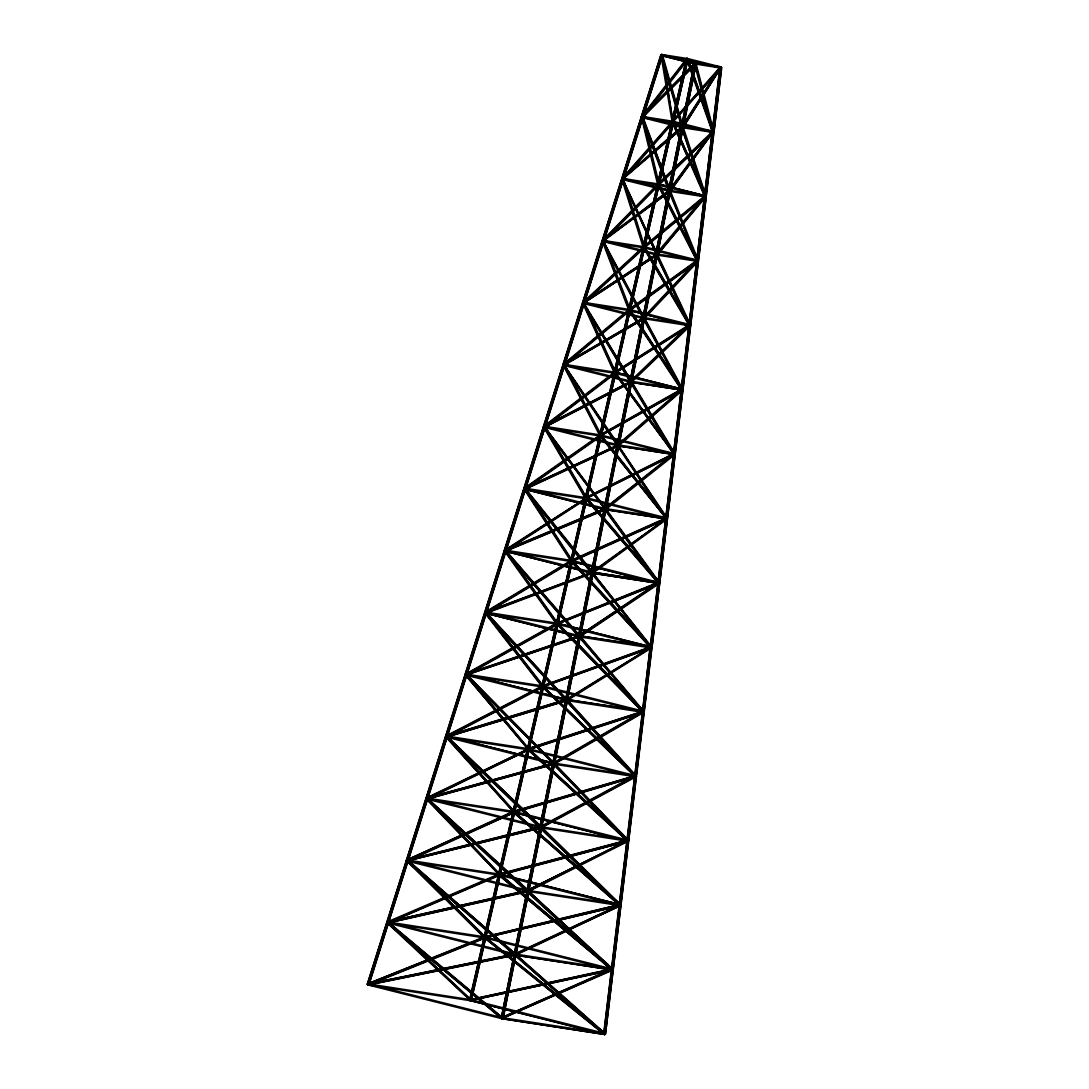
<?xml version="1.0" encoding="UTF-8"?>
<svg xmlns="http://www.w3.org/2000/svg" width="1089" height="1089" viewBox="0 0 1089 1089"><rect width="100%" height="100%" fill="white"/><g stroke="black" fill="none" stroke-linecap="round" stroke-linejoin="round"><path stroke-width="1.5" d="M603.864 1032.113L611.215 970.993M611.419 969.333L619.165 904.905M619.369 903.257L626.91 840.477M627.114 838.829L634.465 777.696M634.873 774.388L642.224 713.268M642.619 709.96L649.97 648.84M650.364 645.532L657.729 584.398M657.919 582.751L665.474 519.97M665.869 516.676L673.22 455.542M680.979 391.114L673.424 453.895L675.044 454.072M688.724 326.686L681.374 387.807L629.565 309.589L628.843 310.283L681.428 389.916L682.749 389.304L682.027 389.998M689.323 321.731L696.484 262.258M697.273 255.643L704.039 199.478M711.784 135.036L704.433 196.17L706.257 196.469L696.511 275.653M634.683 777.818L603.878 1033.883L605.484 1034.074L721.762 67.613L719.938 67.314L712.397 131.864L714.003 132.041L721.354 69.138M642.428 713.39L634.887 776.171L636.493 776.348L634.669 776.049M642.837 710.082L650.174 647.179M650.582 645.654L719.938 67.314M636.275 776.226L605.484 1034.074M636.48 774.578L643.83 713.445M644.239 710.137L651.59 649.017M696.102 278.947L651.998 647.492L650.378 647.302M706.244 194.7L713.594 133.566M630.313 379.966L694.333 63.38L696.17 63.679L503.118 1018.351L501.28 1018.052L527.267 890.734L528.859 891.061L516.077 953.106M527.362 889.128L540.144 827.082L541.723 827.422L528.941 889.454M540.226 825.476L552.763 763.471L554.355 763.797M553.103 761.837L565.64 699.819L567.464 700.132L554.682 762.164L642.878 711.158L643.79 712.369L554.138 764.219L554.083 763.239L643.735 711.376M565.967 698.185L604.245 508.89L605.838 509.216M604.572 507.256L617.123 445.251L618.702 445.578M617.449 443.618L629.987 381.599L631.579 381.94M515.41 956.36L503.118 1018.351M541.818 825.816L554.029 765.431M567.56 698.525L579.77 638.14M580.423 634.873L592.634 574.502M593.301 571.235L605.511 510.85M606.165 507.597L618.375 447.211L665.896 518.786L667.271 518.16L563.381 364.339L563.585 365.196M619.042 443.944L631.239 383.559M632.233 378.673L644.116 319.921M644.77 316.654L656.98 256.283M657.647 253.016L669.858 192.63M682.721 128.992L670.429 190.97L668.592 190.67M683.388 125.725L696.17 63.679M502.642 1017.725L502.505 1018.828L367.592 984.837L367.81 983.775L485.354 936.989L485.367 937.997L371.662 983.775M368.518 984.007L368.545 985.028L367.728 984.81L367.701 983.789L368.327 984.987L368.654 983.993M389.576 923.145L502.791 1017.793L501.621 1018.596L387.112 922.859L387.616 921.947L470.707 1000.709L590.061 1030.779M407.708 860.024L407.477 861.072M483.108 936.567L406.619 860.868L407.191 859.997L485.149 937.969L485.599 937.03L412.704 864.87M426.534 797.91L426.412 799.027L541.124 827.899L541.342 826.837L635.99 775.804L636.03 776.797L541.26 827.871L407.027 860.977L406.891 859.929L513.423 811.291L514.294 812.517L409.246 860.405M427.147 799.176L426.779 798.046L426.248 798.931L610.453 968.693M446.858 736.11L445.809 736.967L620.254 905.626L620.73 904.7L541.464 826.905L446.354 736.096M446.721 737.226L446.953 736.164M565.341 699.084L465.779 674.064L465.561 675.112L528.505 749.722L466.405 676.269M466.296 675.262L466.528 674.214M485.258 612.045L485.136 613.161L578.994 636.806L579.212 635.758L651.617 646.907L651.385 647.969L579.729 636.956L579.852 635.853L485.258 612.045L486.034 613.27L592.702 573.25L659.144 583.541L659.362 582.479L592.089 572.106L591.858 573.168L504.602 551.143L504.833 550.095L505.623 551.306M486.102 612.263L485.871 613.311L542.962 686.982L543.438 686.084L486.238 612.345L484.891 613.025L485.381 612.127M504.956 550.176L504.466 551.061L505.813 550.394L557.908 623.357L557.405 624.228L505.105 550.258L504.506 551.075L556.547 624.011M525.211 489.342L524.503 488.199L524.285 489.247L605.47 509.679L666.89 519.099L667.121 518.051L605.702 508.617L605.47 509.679L604.667 508.468L504.711 550.176L504.806 551.102M618.198 444.938L524.272 488.226L525.157 489.315L525.252 488.348L524.068 489.111L651.236 647.873L651.753 647.002L592.144 572.147M543.86 427.296L543.983 426.18L618.566 444.979L618.334 446.027L543.751 427.228L544.5 427.392M631.048 381.3L543.833 426.275L544.146 427.256L544.827 426.398M564.293 364.379L563.435 365.332L631.212 382.389L631.443 381.327L563.558 364.23L564.075 365.428M564.17 365.496L564.401 364.434M690.372 324.767L643.572 317.525L643.34 318.587L582.901 303.327L583.132 302.266L644.307 317.689L644.075 318.737L690.14 325.815L689.541 324.549M583.745 303.532L583.963 302.483M697.287 260.121L698.131 260.325L656.436 253.887L656.204 254.935L602.476 241.363L602.707 240.315L657.171 254.036L656.953 255.098L697.899 261.387L698.022 260.271M603.32 241.581L603.537 240.533M622.894 179.631L623.112 178.569M642.469 117.666L642.687 116.618M687.853 58.588L661.431 54.45L661.2 55.498L693.87 63.706M721.149 68.09L694.728 63.952L694.945 62.903L721.286 66.987L721.149 68.09L686.791 59.432L687.023 58.384L721.381 67.042L695.789 63.108L695.558 64.156L661.295 55.566L661.527 54.504M662.044 55.716L662.262 54.668M610.303 969.264L470.121 999.552L470.053 1000.614L609.404 970.775M484.51 937.86L484.646 936.758M391.223 921.743L499.837 875.257L499.102 874.018L625.821 840.477M459.708 751.083L513.668 811.332L513.423 812.38L618.239 904.346M429.052 798.387L514.389 811.482L514.171 812.544L427.977 799.217M528.015 748.538L527.784 749.586L633.526 776.266M527.879 749.64L528.111 748.592L633.757 775.205L567.029 701.575M592.593 573.318L592.824 572.269L504.833 550.095L504.711 551.197L571.984 561.57L572.215 560.522L506.494 550.353M585.828 497.564L585.61 498.626L666.155 518.949L666.386 517.901M585.705 498.68L585.936 497.619L665.379 517.588M681.66 390.093L681.877 389.032L614.741 372.084L614.509 373.146L680.666 389.78M614.618 373.2L614.849 372.139M629.074 310.46L629.197 309.344L688.643 324.291M643.531 247.707L643.749 246.659M657.987 184.967L658.11 183.864L704.161 195.435M686.887 59.487L687.118 58.438M687.758 58.534L687.635 59.65L661.295 55.566M695.463 64.101L695.694 63.053L661.431 54.45M668.333 189.935L622.282 178.365L622.05 179.413L669.817 191.446L670.048 190.398L705.876 195.897L705.645 196.959L669.082 191.296L669.204 190.18L622.377 178.419L621.86 179.222L643.231 247.475L644.688 246.999L623.316 178.759L621.86 179.222L622.595 178.637L656.653 252.675M643.476 116.659L673.41 121.328L673.179 122.39L641.72 117.517L641.857 116.4L682.177 126.596L681.945 127.644L713.404 132.518L713.622 131.47L682.912 126.746L682.694 127.808L641.625 117.462M669.082 191.296L669.313 190.248M643.245 318.533L643.463 317.471M630.599 381.123L630.477 382.225L682.395 390.243L682.626 389.195L630.694 381.177M617.831 444.816L674.867 453.623L674.649 454.671L617.599 445.877L617.722 444.761L618.47 445.946L682.599 390.175L682.449 389.263L681.578 389.045L618.797 443.713M604.735 509.516L604.858 508.413L524.408 488.131L524.177 489.192L525.402 488.444L572.365 560.617L571.004 561.257L524.952 490.499L506.303 549.319M504.506 551.075L578.79 636.684L579.117 635.704L579.824 636.888L659.308 583.5L658.355 582.316L659.267 583.473M633.771 775.395L542.172 686.805L484.891 613.025L486.184 612.317L567.178 699.601L636.235 775.844L635.745 776.756L565.899 700.322L651.481 646.948L651.549 647.928L567.029 700.567L446.191 737.062L446.027 736.028L566.157 699.41L651.481 646.948M566.348 699.397L566.117 700.458L643.64 712.397L643.871 711.348L567.083 699.56L465.684 673.996M446.613 737.158L445.755 736.94L553.988 764.247L554.219 763.198L553.375 762.981L553.253 764.097L635.881 776.825L636.017 775.722L553.471 763.049L446.218 736.014M554.206 765.199L627.999 841.184L628.476 840.272L554.328 763.266L466.609 674.254L465.384 675.017L566.865 700.608L567.083 699.56M527.294 889.373L427.446 798.155L426.194 798.904L426.643 797.965L540.607 826.687L540.375 827.735L628.135 841.253L627.523 840M407.068 859.915L406.619 860.868L514.484 954.944L515.342 954.073M514.634 955.026L514.866 953.978L612.862 969.06L612.508 970.054L515.383 955.189L515.601 954.127L387.385 921.825L387.044 922.819L470.707 1000.709L471.142 999.756L399.459 932.524M604.626 1034.414L501.675 1018.623L501.893 1017.562M720.414 67.94L720.537 66.824M683.701 125.072L712.655 132.368L712.791 131.252L683.701 126.787M712.655 132.368L712.887 131.32M704.91 196.796L705.046 195.693M697.382 260.176L697.164 261.224L643.422 247.652L704.188 197.014M689.636 324.604L689.405 325.665L628.966 310.392L630.027 310.501L628.979 309.426L564.619 363.236M690.276 324.699L690.045 325.761L689.133 325.434L643.286 247.516L644.511 247.734L699.356 202.241M682.299 390.189L682.517 389.141M673.9 454.521L674.132 453.473L600.393 434.879L600.162 435.94L672.907 454.208M658.396 583.377L658.627 582.329L571.371 560.304L571.249 561.42L656.762 582.969L556.792 623.126L648.227 646.022M650.882 646.757L650.65 647.805L567.6 699.465M530.561 889.781L627.414 841.021L627.618 840.055L555.866 765.499M619.641 905.531L619.872 904.483L541.846 827.871M620.607 904.632L528.478 890.489L528.247 891.537L406.742 860.923L406.959 859.861L527.743 890.339L527.512 891.387L620.39 905.694L620.512 904.578L516.159 953.229M612.753 969.087L612.753 970.108L501.784 1018.596L501.77 1017.589L612.753 969.087L612.631 970.122L527.307 891.278L527.879 890.407L612.971 969.128L612.372 969.986M604.136 1034.4L604.368 1033.338L516.145 955.094M604.885 1034.55L605.103 1033.502L502.002 1017.616L501.77 1018.678L604.885 1034.55L469.958 1000.546M469.604 999.825L483.679 938.732M484.442 935.437L498.517 874.344M498.898 872.697L512.592 813.252M513.355 809.957L527.43 748.864M527.811 747.217L541.505 687.772M542.268 684.477L555.962 625.032M556.724 621.724L570.418 562.292M571.181 558.984L584.875 499.552M585.637 496.244L599.331 436.812M600.093 433.504L613.788 374.072M628.244 311.331L614.169 372.411L615.748 372.751M643.83 243.637L657.157 185.838M670.851 126.406L657.525 184.191L659.117 184.531M673.125 116.496L675.793 104.939M676.555 101.645L686.438 58.711L688.03 59.037L471.374 1000.437L469.795 1000.097L513.15 811.877L514.743 812.203M513.532 810.23L556.139 625.304M556.901 621.996L570.799 560.644M571.357 559.256L585.052 499.824M587.025 498.503L585.433 498.163L599.889 435.423L601.291 435.491M600.27 433.776L628.421 311.604M686.438 58.711L628.802 309.943L630.395 310.283M471.578 998.504L472.34 995.21M473.102 991.902L484.891 940.719M485.653 937.425L499.728 876.332M500.491 873.024L514.185 813.592M514.947 810.284L523.7 772.305M524.449 769.011L528.641 750.852M529.023 749.191L543.098 688.112M543.86 684.804L557.554 625.358M558.317 622.064L572.011 562.618M572.392 560.971L586.467 499.878M587.597 494.923L596.731 455.297M597.493 452.003L600.924 437.138M601.673 433.844L615.367 374.398M616.129 371.104L629.823 311.658M630.204 310.011L643.898 250.565M645.423 243.963L657.974 189.472M659.498 182.87L661.785 172.974M662.548 169.666L672.811 125.085M674.717 116.836L676.242 110.22M677.004 106.926L684.232 75.549M684.981 72.255L688.03 59.037M369.008 984.715L367.238 984.102L660.846 54.777L662.616 55.389L408.647 859.207M367.456 984.225L661.064 54.899M388.365 922.628L368.79 984.592L367.238 984.102M388.868 921.049L407.939 860.678M408.443 859.085L427.011 800.32M428.018 797.134L446.585 738.356M447.593 735.184L466.16 676.405M467.167 673.22L485.735 614.441M486.742 611.269L505.31 552.491M525.878 487.355L544.459 428.576L585.446 498.503L657.116 581.975L605.484 510.727M545.453 425.404L564.034 366.625M565.028 363.454L583.609 304.675M584.602 301.49L603.17 242.711M604.177 239.539L622.255 182.353M624.759 174.403L641.829 120.389M644.334 112.453L661.391 58.438M369.498 983.122L388.582 922.751L386.813 922.152M389.072 921.171L408.144 860.8L406.388 860.201M388.337 922.084L387.044 922.819M469.849 1000.492L470.285 999.552L413.439 946.218M407.912 860.133L406.619 860.868L512.606 952.848M514.444 954.917L515.71 954.182L605.212 1033.543L604.763 1034.496L598.242 1032.848M515.696 956.033L604.763 1034.496L515.26 955.135L515.71 954.182L407.191 859.997M427.364 800.129L499.606 875.216L500.055 874.29L434.525 805.547M528.124 891.483L528.587 890.543M446.885 738.192L514.062 812.476L514.525 811.55L456.073 746.278M540.634 826.701L540.171 827.626L620.254 905.626M541.464 826.905L540.212 827.654L540.757 826.769M466.65 674.282L465.33 674.976L553.852 764.179L627.999 841.184L628.258 840.15L529.009 889.536M528.124 748.606L527.648 749.518L625.998 839.878M553.852 764.179L554.328 763.266L553.511 763.062M566.716 700.526L567.206 699.628L566.389 699.424M501.621 1018.596L502.791 1017.793M578.763 636.67L580.083 635.99L643.994 711.43L643.49 712.315L579.838 637.95M581.485 1014.417L484.904 936.894L484.374 937.792L604.014 1034.319L605.144 1033.515M514.484 954.944L515.002 954.046M524.53 488.226L524.027 489.084L524.898 489.301M571.507 560.399L571.004 561.257L649.316 646.444L557.024 623.112M601.223 959.273L612.903 969.087L611.759 969.891L516.213 955.23M514.444 811.509L513.273 812.299L514.171 812.544L467.127 833.439M620.117 905.544L620.662 904.66L619.9 904.483M585.964 497.673L585.446 498.503L586.304 498.721L586.835 497.891L544.976 426.507L543.602 427.119L544.119 426.289L544.799 427.378M658.968 583.432L605.293 509.57L605.838 508.726L659.512 582.588L658.164 583.228L659.458 582.547M683.007 125.984L720.237 67.001L624.242 175.955M685.417 316.246L690.508 324.903L689.174 325.461L621.873 179.236L682.926 127.644L721.136 67.219L720.237 67.001L681.782 126.719L622.037 178.528L622.554 179.386L681.66 128.747M682.994 127.631L721.136 67.219M528.9 748.769L528.342 749.64M627.237 841.021L628.421 840.232L627.863 841.103M554.301 763.239L553.743 764.097M563.694 364.352L563.163 365.155L599.889 435.75L666.563 518.895M657.797 506.276L601.223 435.124L599.957 435.791L601.291 435.164L564.565 364.556L563.163 365.155L563.843 364.434L617.762 443.699M630.068 769.909L542.758 685.947L542.172 686.805L542.962 686.982M635.595 776.675L635.568 775.722M666.713 518.99L618.157 445.918L618.715 445.088M484.945 613.053L565.926 700.336L567.178 699.601M583.867 302.429L582.724 303.178L584.14 302.619L615.761 372.438L615.217 373.214L614.346 372.996L614.89 372.22L590.837 319.104M578.79 636.684L580.056 635.976L579.579 636.874L643.49 712.315M579.457 636.793L580.056 635.976L505.772 550.367M583.173 303.232L582.901 302.374L631.579 381.463L675.03 453.745L674.459 454.549L630.79 381.245M669.926 188.996L712.505 131.401L713.39 131.619L670.103 191.31L602.312 241.214L603.442 240.465M670.198 189.745L712.505 131.401L657.838 184.014L603.633 239.226M670.103 191.31L713.39 131.619M572.297 560.576L571.072 561.311L634.969 630.259M650.473 647.696L651.698 646.975M643.681 316.355L603.02 240.56L602.312 241.214L603.728 240.683L630.218 309.712L629.66 310.447L628.789 310.229L629.347 309.507M591.654 573.032L592.933 572.338L592.443 573.222L651.236 647.873M644.634 112.616L686.723 58.547L688.03 58.833L708.762 117.449M642.333 116.782L687.499 58.752L687.935 59.473L642.769 117.503L641.557 116.577L641.993 117.299M650.201 106.749L668.673 83.009M670.729 80.368L687.159 59.269L686.723 58.547M628.789 310.229L602.299 241.2L643.082 318.383L644.47 317.825L682.789 389.331L682.19 390.093L644.674 321.364M604.817 507.365L544.269 426.371L543.629 427.147L605.185 509.475M604.504 509.366L605.824 508.713M657.157 252.662L704.774 195.816L705.658 196.02L705.903 196.837L657.212 254.976L583.35 303.327L582.942 302.388L656.735 254.036M583.35 303.327L657.143 254.976L705.658 196.02M665.951 518.813L667.217 518.133M656.735 254.921L657.361 254.213L690.549 324.93L689.922 325.638L655.932 254.717L657.361 254.213L622.037 178.528M622.377 179.277L621.996 178.501L622.785 178.705L673.07 121.464L673.451 122.24L624.283 178.215M626.856 174.186L670.429 124.582M720.959 67.123L720.251 67.001L721.449 67.913L720.959 67.123L672.172 121.982L704.651 196.537L706.04 196.102M673.07 121.464L672.281 121.26L672.757 122.091L720.741 67.79M719.216 70.431L672.757 122.091M618.021 444.979L617.368 445.714L563.19 365.169L563.871 365.278M642.006 116.618L641.421 117.244L657.688 184.694L658.573 184.912L659.144 184.286L642.891 116.836L641.584 116.591L694.687 63.094L695.994 63.366L713.84 131.728L712.356 132.055L695.354 66.946M644.375 316.355L697.042 260.217L698.117 261.265L697.763 260.339M646.88 314.762L696.116 262.286L629.333 310.379L628.979 309.453L697.069 260.23M644.103 317.797L697.926 260.434L698.144 261.278L644.32 318.641L643.231 317.58L643.449 318.424M667.081 442.883L615.094 372.302L614.4 373.037L674.459 454.549M674.295 454.453L674.989 453.718L673.696 454.358L631.076 383.491M630.722 380.02L583.432 302.497L582.751 303.205L630.218 382.048L630.899 381.354M670.239 190.602L642.183 116.714L641.435 117.244L668.796 191.024L670.239 190.589L698.321 260.516L697.668 261.183L669.422 192.603M602.775 241.254L602.448 240.438L603.238 240.642L658.641 184.191L658.981 185.007L604.749 240.261M643.327 115.488L694.061 64.36M695.994 63.366L694.51 63.693L695.83 63.965L641.435 117.244L642.891 116.836L669.068 187.471M693.462 66.347L642.728 117.476L641.584 116.591M697.491 261.088L698.28 260.502L696.906 261.006L657.729 184.749L704.719 139.705M709.579 135.036L712.015 132.695M657.729 184.749L713.663 132.368M711.24 134.709L658.995 184.98L657.838 184.014L659.104 184.245L666.781 199.192M631.579 380.047L689.31 324.631L690.344 325.72L690.181 324.849L631.239 381.422L630.368 381.204L630.558 382.089M690.018 324.753L690.344 325.72L631.429 382.307L631.239 381.422M681.646 127.372L705.4 196.728L706.08 196.115L683.116 126.977L681.646 127.345L660.996 55.253L661.581 54.695L662.48 54.913L682.204 123.792M661.881 55.471L662.48 54.913L660.996 55.253L661.881 55.471L673.029 122.145L672.131 121.927L661.554 58.588M673.029 122.145L664.14 64.918M643.082 318.383L644.47 317.838M584.126 301.231L643.422 246.699L704.801 195.816L705.89 196.823M585.215 302.306L644.497 247.775L644.212 246.904L584.929 301.435L655.333 254.976M585.651 300.959L588.114 298.685M591.831 295.282L643.708 247.571M617.681 445.741L617.517 444.829L618.389 445.047L682.449 389.263M618.96 444.625L680.462 391.074M623.888 177.507L681.142 127.889M689.759 325.543L690.508 324.903M565.422 363.44L629.782 309.63M571.303 358.744L627.931 311.4M565.667 364.339L630.027 310.528M703.889 197.79L643.817 247.625L643.408 246.74L644.634 246.958L682.857 311.903M605.988 507.406L673.832 453.473L674.704 453.691L674.84 454.617L605.661 509.611L505.568 551.279L505.323 550.258M605.525 508.686L604.98 509.502L604.735 508.495L674.704 453.691M545.113 425.227L614.536 372.152L689.337 324.645M545.916 425.431L615.353 372.356L615.557 373.282L546.134 426.357M550.666 422.069L613.42 374.099M668.673 192.331L602.952 241.35L602.489 240.451L668.986 190.33L669.449 191.228M604.436 239.512L668.224 191.433M593.151 571.112L666.958 518.105L667.081 519.058L592.784 573.263L592.661 572.324L666.958 518.105M594.621 571.085L666.209 518.84M668.796 191.024L669.531 190.493M629.673 309.575L647.37 296.766M650.092 294.806L695.041 262.313M631.389 309.507L692.672 265.212M525.606 487.219L600.093 434.892L680.121 389.903M526.409 487.436L600.91 435.096L601.087 436.036L526.586 488.376M529.921 485.258L598.896 436.798M579.035 636.711L578.94 635.745L656.966 583.255M578.94 635.745L659.213 582.533M580.437 635.772L658.45 583.282M506.086 549.224L586.467 497.823L586.617 498.789L507.038 550.381M506.889 549.428L586.467 497.823M506.235 550.176L584.385 499.497M616.646 371.403L634.982 359.738M637.814 357.941L687.2 326.55M688.248 326.496L614.863 373.146L663.419 439.548M683.279 330.198L614.863 373.146L614.55 372.193L615.353 372.356M486.524 611.228L571.208 560.359L666.141 517.915L667.04 519.031M487.341 611.433L572.024 560.563L572.147 561.529L487.477 612.413M486.66 612.195L571.344 561.325L664.835 519.616M642.796 319.485L563.748 365.291L563.381 364.339L643.885 317.675M565.436 363.576L642.442 318.519M563.748 365.291L644.252 318.628M556.22 762.3L641.462 712.996M600.788 435.028L680.802 390.012M600.107 434.919L600.393 435.899L680.407 390.883M676.65 393.483L600.393 435.899M467.004 673.22L555.295 623.915M467.821 673.424L557.582 623.289L557.691 624.283L467.93 674.404M470.053 672.553L555.404 624.895M541.846 825.857L633.648 776.389M543.37 826.061L633.689 777.383M692.223 75.046L686.615 59.201L687.472 58.752L713.799 131.701M688.03 58.833L686.615 59.201M693.339 78.204L712.383 132.068L713.241 131.633M545.916 425.595L629.551 382.076M544.146 427.256L631.361 382.293M544.745 427.351L629.864 383.069M649.071 647.342L542.349 685.852L445.973 735.987L446.789 736.191L446.191 737.062M448.287 735.415L543.139 686.029L543.22 687.023L448.369 736.409M447.552 736.205L452.071 733.85M455.079 732.284L531.868 692.305M534.876 690.739L540.906 687.595M528.356 890.516L528.383 891.523L527.525 891.306L527.498 890.298L628.244 840.232L628.271 841.239L528.383 891.523L391.359 922.288M672.349 454.249L585.678 497.646L585.923 498.639L668.714 457.639M587.869 496.992L609.159 486.334M612.209 484.809L635.01 473.388M638.059 471.877L673.029 454.358M585.923 498.639L672.607 455.243M428.739 797.407L528.696 748.769L528.764 749.776L430.318 797.679M431.013 796.726L528.764 749.776L527.906 748.592L641.326 711.716L542.336 686.9L542.567 685.852L497.864 628.217M515.492 954.155L620.499 904.66L620.512 905.667L515.505 955.162L514.634 953.937L514.661 954.958M517.697 953.515L620.512 905.667M526.409 487.6L616.66 445.646M524.558 489.22L617.871 445.85M525.157 489.315L616.946 446.653M628.367 840.204L540.362 826.66L406.891 859.929L514.239 811.509M414.61 857.383L464.037 834.841M571.902 560.495L665.284 518.704M573.658 560.821L665.502 519.712M501.77 1017.589L610.344 969.564M501.784 1018.596L611.909 969.891L612.127 968.911L484.741 936.812L423.798 876.482M499.797 874.249L387.439 922.941L387.33 921.879L498.98 874.031L499.837 875.257L408.416 861.181M395.062 919.538L499.007 875.052L628.217 841.198L628.108 840.15M506.875 549.605L603.782 509.23L526.559 489.764M504.956 551.184L604.98 509.502M559.025 622.595L582.479 613.189M587.162 611.31L657.511 583.078M657.035 583.99L556.983 624.147L653.019 585.977M482.972 937.398L367.701 983.789L367.864 984.892L367.769 983.83L514.716 953.978L514.811 955.039L367.864 984.892M370.832 983.558L367.728 984.81L367.919 983.83L502.737 1017.779M375.514 981.679L426.915 960.988M431.584 959.11L482.999 938.419M592.484 572.215L485.149 612.127L485.98 613.243M487.355 611.61L589.299 573.413M485.367 613.148L592.661 572.324M543.016 685.961L648.146 648.023M542.349 685.852L542.526 686.887L649.248 648.377M645.137 650.201L542.526 686.887M467.794 673.628L578.041 636.398M465.779 675.112L579.212 636.806L579.021 635.772L465.588 674.077L465.779 675.112L578.232 637.433M528.573 748.701L640.4 712.342M528.056 749.627L641.475 712.751M530.316 749.218L635.758 714.929M448.26 735.62L563.53 700.486M448.437 736.654L565.327 701.03M633.567 776.103L513.464 811.332L513.6 812.38L633.689 777.138M515.75 810.965L520.624 809.535M523.863 808.583L630.98 777.151M515.887 811.999L629.483 778.676M632.736 777.723L635.976 776.77L635.853 775.722M427.228 799.108L426.466 797.978L553.92 763.144M428.698 797.624L550.666 764.042M426.616 799.027L554.07 764.192M428.848 798.673L552.436 764.641M501.308 873.746L506.181 872.452M509.434 871.595L623.235 841.443M503.05 874.358L621.71 842.927M409.165 859.616L537.762 827.599M407.027 860.977L541.179 827.831L541.219 826.878M618.048 904.877L484.564 936.812L484.673 937.86L617.164 906.429M485.231 936.908L615.421 905.762M484.673 937.86L620.458 905.64L620.362 904.578M388.092 922.056L387.262 921.839L527.58 890.339L528.301 891.483M524.898 891.17L387.33 921.879M387.439 922.941L527.689 891.387M472.435 999.294L607.676 970.081M610.385 970.326L470.203 1000.6L470.121 999.552M368.381 983.925L513.681 954.4M371.785 984.32L513.777 955.461M694.333 63.38L501.28 1018.052M681.469 127.018L683.062 127.359M655.728 254.309L657.32 254.649M642.864 317.961L644.443 318.287M591.381 572.528L592.961 572.868M578.504 636.18L580.097 636.507M514.158 954.4L515.75 954.74M681.387 389.576L682.789 389.644M658.137 582.874L659.539 582.928M642.633 711.73L644.035 711.798M627.128 840.599L628.53 840.654M619.382 905.027L620.784 905.082M611.623 969.455L613.025 969.523M712.383 132.068L712.519 131.415M672.172 121.982L689.664 160.9M682.408 126.787L682.095 127.413M602.489 240.451L643.776 317.729M543.983 427.174L544.432 426.371M524.394 489.138L524.871 488.308M586.127 498.639L586.154 497.755L657.756 581.186M485.762 612.209L485.912 612.29M466.201 674.159L466.446 675.234M566.77 699.506L566.157 700.363M610.453 968.802L498.83 875.052L611.065 968.897M620.662 904.66L619.491 905.449L620.39 905.694M641.952 116.455L682.817 126.692M623.017 178.514L622.146 179.467L658.722 185.13L658.954 184.068L623.902 178.61M604.341 240.574L644.497 246.808L644.266 247.87L602.571 241.431M584.779 302.524L630.041 309.562L629.81 310.61L582.996 303.382M565.205 364.475L615.584 372.302L615.353 373.35L564.987 365.536M632.028 382.43L681.551 390.039M545.643 426.439L601.128 435.042L600.897 436.09L545.412 427.487M619.151 446.068L673.805 454.467M526.069 488.389L586.672 497.782L586.44 498.83L525.837 489.451M606.287 509.72L666.06 518.895M593.655 572.31L658.532 582.275M593.423 573.359L658.301 583.323M486.933 612.304L557.759 623.262L632.137 699.329M582.452 636.207L649.112 646.444M468.188 674.472L543.302 686.002L543.071 687.05L467.971 675.52M567.913 699.601L641.353 710.872M447.783 736.218L528.846 748.742L528.614 749.804L448.396 737.484M409.478 860.337L499.933 874.222L612.29 968.992M388.133 921.975L387.262 922.928L388.12 923.064M391.577 922.546L485.476 936.962L485.258 938.024L387.167 922.873L515.274 955.135M372.016 984.51L471.02 999.716L470.802 1000.764L367.592 984.837M387.112 922.859L502.274 1018.705M572.133 561.502L571.235 560.386L572.024 560.563M651.508 647.901L650.664 646.771M635.309 776.661L635.173 776.593M583.445 303.314L582.751 303.205L614.346 372.996M618.048 445.823L617.368 445.714L618.157 445.918M660.996 55.253L661.704 55.376M686.628 58.983L688.207 59.31M570.976 560.917L572.569 561.243M556.52 623.657L557.936 623.711M542.063 686.397L543.479 686.451M527.607 749.137L529.2 749.463M498.694 874.617L500.11 874.685M485.83 937.697L484.061 937.085M720.564 67.695L721.449 67.913M682.667 126.937L681.782 126.719L682.354 127.563M669.817 190.548L668.932 190.33L669.218 191.092M705.903 196.837L704.774 195.816M697.259 261.061L698.144 261.278M656.953 254.173L656.082 253.955L656.558 254.88M689.5 325.516L690.372 325.734M635.132 775.586L635.99 775.804M554.083 763.239L553.226 763.021L553.28 764.002M627.414 841.021L628.271 841.239M619.641 904.442L620.499 904.66M485.599 937.03L484.306 937.752L485.149 937.969M713.526 131.415L672.566 121.124L672.43 122.227L680.475 124.255M672.335 122.172L700.431 129.223M708.476 131.252L711.689 132.055M658.205 183.918L705.141 195.748M657.879 184.912L703.93 196.483M704.814 196.741L705.645 196.959M643.653 246.604L696.402 259.863M631.348 310.964L644.389 314.245M647.642 315.075L675.371 322.058M681.891 323.705L688.411 325.352M617.123 372.656L680.884 388.719M573.535 561.938L645.886 580.165M649.18 580.995L657.402 583.064M505.35 551.293L589.217 572.433M556.697 624.106L649.003 647.397M577.987 636.493L485.027 613.093L557.527 624.31L557.759 623.262L642.142 710.096M542.472 685.798L642.115 710.872M635.05 776.62L635.881 776.825M446.109 735.96L550.871 762.327M513.654 811.332L625.998 839.646M517.316 813.306L616.633 838.326M625.767 840.694L513.423 812.38L524.013 821.269M503.104 874.998L617.245 903.761M618.239 904.074L499.198 874.072L438.35 810.243M498.871 875.066L618.021 905.122M610.262 969.55L484.414 937.806L499.456 949.554M470.285 999.552L603.374 1033.025M406.891 860.895L407.708 861.113L407.654 860.106M630.204 382.048L631.021 382.253M543.779 426.248L544.582 426.452M524.217 488.199L525.034 488.403M604.49 509.366L605.293 509.57M504.656 550.136L505.473 550.353M528.696 748.769L426.398 797.938L427.283 799.149M627.659 840.068L628.476 840.272M658.641 184.191L657.851 183.987L658.178 184.803M697.518 260.312L698.321 260.516M643.422 246.699L644.212 246.904M689.759 324.726L690.549 324.93M582.901 302.374L583.976 303.436M681.986 389.127L682.789 389.331M563.34 364.311L564.388 365.414M603.891 241.254L602.135 240.642M584.317 303.205L582.561 302.606M564.742 365.155L562.986 364.556M466.868 674.935L465.112 674.336M447.293 736.885L445.537 736.287M427.718 798.85L425.962 798.237M642.823 117.217L641.271 116.741M623.248 179.168L621.71 178.691M698.294 260.775L696.674 260.598M690.549 325.216L688.929 325.026M544.949 426.997L543.411 426.507M667.285 518.5L665.678 518.323M525.388 488.947L523.836 488.471M505.813 550.898L504.261 550.421M486.238 612.862L484.687 612.372M585.419 1017.602L588.06 1019.726M594.621 1025.021L603.837 1032.454M484.904 936.894L604.531 1033.42M503.404 952.739L603.306 1033.352M387.616 921.947L502.124 1017.698M501.28 875.338L589.544 949.458M593.437 952.739L597.33 956.006M409.124 861.208L514.389 953.052M516.976 813.728L605.484 891.36M613.066 898.003L619.396 903.557M513.831 811.414L618.783 903.462M526.545 823.488L537.925 833.466M540.443 835.685L617.586 903.326M426.779 798.046L527.879 890.407M428.154 800.184L525.511 889.128M530.152 749.913L614.741 827.667M618.47 831.084L627.169 839.088M528.288 748.688L626.556 839.006M529.581 750.784L614.169 828.525M617.899 831.955L625.372 838.816M530.248 892.653L612.141 968.911M390.815 924.411L395.756 929.04M389.957 924.193L398.601 932.307M404.781 938.105L408.498 941.577M449.471 738.56L540.198 825.707M448.927 739.431L539.64 826.578M542.758 685.947L634.343 774.538M544.01 688.085L629.496 770.767M409.45 862.284L411.846 864.652M465.942 674.159L553.634 763.144M467.235 676.323L551.361 761.701M638.045 705.359L641.584 708.98M557.228 624.147L576.108 643.449M578.463 645.872L642.156 711.022M556.629 624.051L641.544 710.926M428.671 799.408L432.183 803.097M428.984 800.429L431.326 802.879M428.222 800.347L499.606 875.216M485.517 612.209L566.511 699.506M485.612 613.148L565.436 699.206M573.44 561.829L650.541 645.723M571.684 560.495L649.942 645.627M637.269 632.763L648.785 645.287M568.662 701.915L635.418 775.64M449.321 738.75L453.827 743.773M447.348 737.28L455.216 746.06M447.742 738.41L514.062 812.476M505.105 550.258L579.389 635.867M505.173 551.184L578.354 635.513M586.767 497.85L649.548 571.004M651.753 573.563L658.355 581.267M587.216 499.919L657.715 582.057M580.355 637.065L642.102 709.933M468.801 676.854L528.982 748.824M466.868 675.357L469.019 677.93M472.245 681.782L474.396 684.355M477.622 688.207L527.049 747.313M525.361 488.43L591.885 571.031M524.68 488.321L592.266 572.229M525.796 490.526L591.273 571.82M600.624 435.028L665.57 516.731M601.604 437.206L662.371 513.627M594.254 574.815L649.888 645.464M488.498 616.143L490.581 618.824M544.269 426.371L605.144 508.604M545.303 428.603L603.183 506.78M694.687 63.094L695.258 63.897M670.048 446.939L673.002 451.009M615.094 372.302L673.397 452.275M665.406 442.257L672.321 451.744M606.029 509.883L658.695 582.37M511.83 559.814L513.804 562.564M515.764 565.327L556.057 621.765M564.81 366.666L617.109 444.435M618.838 446.286L665.529 516.554M673.574 121.777L671.981 121.451M644.661 247.271L643.082 246.931L628.625 309.671L640.509 327.136M631.089 311.073L675.371 378.128M679.06 383.723L682.749 389.304M643.286 331.328L681.101 388.61M528.219 493.889L530.983 498.136M534.672 503.799L546.637 522.203M548.475 525.021L570.582 558.984M525.81 490.717L571.861 561.475M584.303 304.743L630.041 380.728M632.532 384.145L673.356 452.098M644.035 246.863L689.065 323.365M644.729 249.041L688.915 324.1M550.952 437.941L585.106 496.216M545.317 428.794L586.304 498.721M645.273 320.602L681.197 387.643M643.871 318.587L682.19 390.093M603.782 242.82L621.029 275.463M622.609 278.43L642.986 317.008M564.81 366.87L600.76 435.968M668.319 202.186L691.365 247.04M658.518 184.15L696.157 257.426M658.314 184.831L666.767 201.274M668.306 204.269L696.729 259.59M622.785 178.705L623.167 179.481M657.28 255.534L689.038 323.188M623.262 180.883L655.932 253.274M583.963 303.926L586.712 309.997M588.087 313.033L589.462 316.069M584.289 304.92L615.217 373.214M700.622 183.673L672.988 121.451L705.468 196.02M702.664 188.329L704.692 192.984M691.011 164.003L703.875 193.515M669.585 191.256L697.668 261.183M603.238 240.642L603.578 241.459M603.769 242.997L629.66 310.447M643.3 317.58L643.653 318.546M642.714 118.932L668.905 189.568M710.436 122.199L712.682 128.543M687.744 60.861L692.781 75.114M693.897 78.285L712.383 130.571M683.402 129.986L705.291 195.911M682.721 130.585L704.61 196.524M630.449 381.218L630.762 382.198M623.235 181.033L644.116 247.693M682.286 389.181L682.572 390.161L681.605 389.072M661.758 54.79L682.408 126.882M662.166 56.968L682.354 127.467M695.218 63.162L713.132 132.259M674.554 453.596L674.799 454.589L673.873 453.487M642.796 119.899L658.573 184.912M614.536 372.152L614.754 373.078M618.389 445.047L618.552 445.959M662.752 56.574L663.31 59.909M566.334 700.445L566.157 699.41L567.029 700.567M553.307 763.049L553.443 764.097M591.803 572.106L591.926 573.059M540.566 827.749L540.443 826.687L540.403 827.654M627.441 840.055L627.55 841.103M579.811 635.949L579.906 636.915M619.695 904.483L619.791 905.531M612.617 969.006L612.699 970.068L611.95 968.911M502.628 1017.793L502.642 1018.814"/></g></svg>
